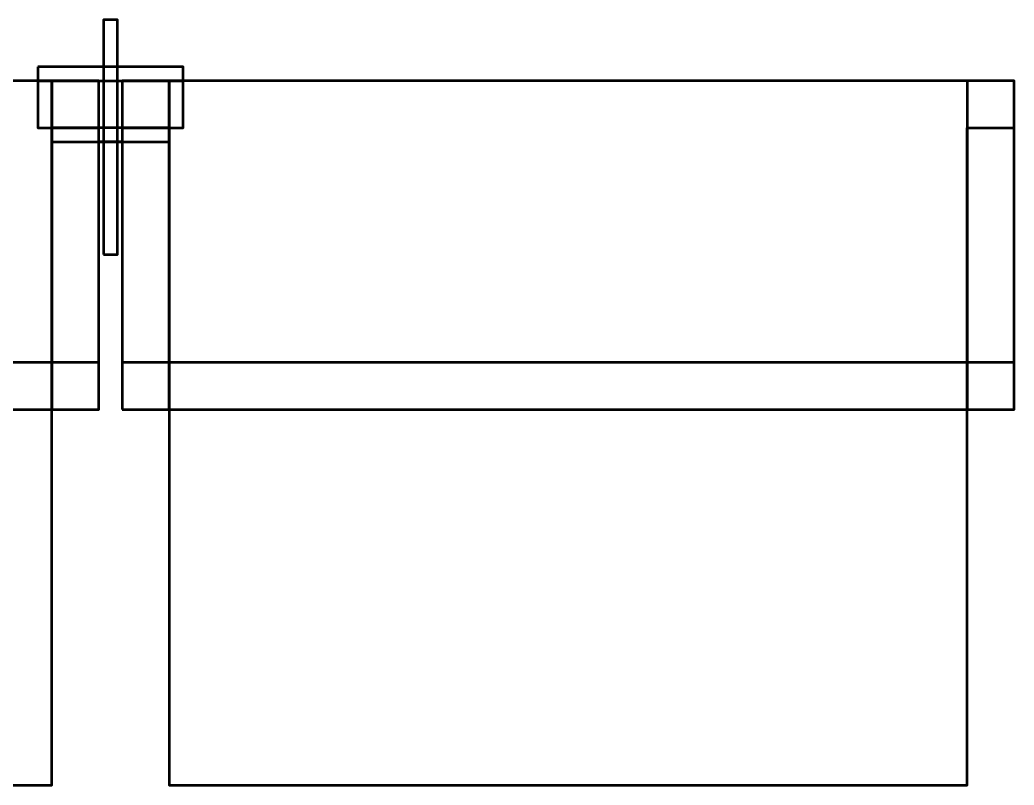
# Model space of a CAD drawing. Header units: centimetres. Extents: x -70 to 51, y -60 to 73.
# Drawn here: x -1.93 to 19.25, y -60 to -43.7 of the extents above; entities that cross this region are included whole.
import ezdxf

# ---------------------------------------------------------------- set-up
doc = ezdxf.new("R2010")
doc.units = ezdxf.units.CM
doc.header["$MEASUREMENT"] = 0
doc.layers.add('Layer 1', color=7, linetype='Continuous')

msp = doc.modelspace()

# ---------------------------------------------------------------- linework, layer by layer
at = {"layer": 'Layer 1', "color": 30, "lineweight": 53}
msp.add_lwpolyline([(-0.15, -48.70008), (0.15, -48.70008), (0.15, -43.70008), (-0.15, -43.70008), (-0.15, -48.70008)], close=True, dxfattribs=at)
at = {"layer": 'Layer 1', "lineweight": 53}
for points in [[(-1.25, -52), (-0.25, -52), (-0.25, -45), (-1.25, -45), (-1.25, -52)], [(0.25, -52), (1.25, -52), (1.25, -45), (0.25, -45), (0.25, -52)], [(18.25, -52), (19.25, -52), (19.25, -45), (18.25, -45), (18.25, -52)], [(-19.25, -52), (-0.25, -52), (-0.25, -51), (-19.25, -51), (-19.25, -52)], [(0.25, -52), (19.25, -52), (19.25, -51), (0.25, -51), (0.25, -52)]]:
    msp.add_lwpolyline(points, close=True, dxfattribs=at)
at = {"layer": 'Layer 1', "color": 3, "lineweight": 53}
msp.add_lwpolyline([(-1.25, -46.3), (1.25, -46.3), (1.25, -46), (-1.25, -46), (-1.25, -46.3)], close=True, dxfattribs=at)
at = {"layer": 'Layer 1', "color": 202, "lineweight": 53}
for points in [[(-1.55, -44.7), (-1.55, -44.7), (1.55, -44.7), (1.55, -44.7), (1.55, -44.7), (1.55, -44.7), (1.55, -45), (1.55, -45), (1.55, -45), (1.55, -45), (-1.55, -45), (-1.55, -45), (-1.55, -45), (-1.55, -45), (-1.55, -44.7), (-1.55, -44.7)], [(-1.55, -45), (-1.55, -45), (-1.25, -45), (-1.25, -45), (-1.25, -45), (-1.25, -45), (-1.25, -46), (-1.25, -46), (-1.25, -46), (-1.25, -46), (-1.55, -46), (-1.55, -46), (-1.55, -46), (-1.55, -46), (-1.55, -45), (-1.55, -45)], [(1.25, -45), (1.25, -45), (1.55, -45), (1.55, -45), (1.55, -45), (1.55, -45), (1.55, -46), (1.55, -46), (1.55, -46), (1.55, -46), (1.25, -46), (1.25, -46), (1.25, -46), (1.25, -46), (1.25, -45), (1.25, -45)]]:
    msp.add_open_spline(points, degree=3, knots=[0, 0, 0, 0, 0.2, 0.2, 0.2, 0.2, 0.4, 0.4, 0.4, 0.4, 0.6, 0.6, 0.6, 0.6, 1, 1, 1, 1], dxfattribs=at)
at = {"layer": 'Layer 1', "lineweight": 53}
for points in [[(-19.25, -45), (-19.25, -45), (-18.25, -45), (-18.25, -45), (-18.25, -45), (-18.25, -45), (-1.25, -45), (-1.25, -45), (-1.25, -45), (-1.25, -45), (-0.25, -45), (-0.25, -45), (-0.25, -45), (-0.25, -45), (-0.25, -46), (-0.25, -46), (-0.25, -46), (-0.25, -46), (-1.25, -46), (-1.25, -46), (-1.25, -46), (-1.25, -46), (-1.25, -60), (-1.25, -60), (-1.25, -60), (-1.25, -60), (-18.25, -60), (-18.25, -60), (-18.25, -60), (-18.25, -60), (-18.25, -46), (-18.25, -46), (-18.25, -46), (-18.25, -46), (-19.25, -46), (-19.25, -46), (-19.25, -46), (-19.25, -46), (-19.25, -45), (-19.25, -45)], [(0.25, -45), (0.25, -45), (1.25, -45), (1.25, -45), (1.25, -45), (1.25, -45), (18.25, -45), (18.25, -45), (18.25, -45), (18.25, -45), (19.25, -45), (19.25, -45), (19.25, -45), (19.25, -45), (19.25, -46), (19.25, -46), (19.25, -46), (19.25, -46), (18.25, -46), (18.25, -46), (18.25, -46), (18.25, -46), (18.25, -60), (18.25, -60), (18.25, -60), (18.25, -60), (1.25, -60), (1.25, -60), (1.25, -60), (1.25, -60), (1.25, -46), (1.25, -46), (1.25, -46), (1.25, -46), (0.25, -46), (0.25, -46), (0.25, -46), (0.25, -46), (0.25, -45), (0.25, -45)]]:
    msp.add_open_spline(points, degree=3, knots=[0, 0, 0, 0, 0.09090909, 0.09090909, 0.09090909, 0.09090909, 0.18181818, 0.18181818, 0.18181818, 0.18181818, 0.27272727, 0.27272727, 0.27272727, 0.27272727, 0.36363636, 0.36363636, 0.36363636, 0.36363636, 0.45454545, 0.45454545, 0.45454545, 0.45454545, 0.54545455, 0.54545455, 0.54545455, 0.54545455, 0.63636364, 0.63636364, 0.63636364, 0.63636364, 0.72727273, 0.72727273, 0.72727273, 0.72727273, 0.81818182, 0.81818182, 0.81818182, 0.81818182, 1, 1, 1, 1], dxfattribs=at)
msp.add_open_spline([(-0.4123, -45), (-0.4123, -45), (-0.25, -45), (-0.25, -45)], degree=3, dxfattribs=at)
at = {"layer": 'Layer 1', "color": 3, "lineweight": 53}
msp.add_open_spline([(-0.25, -46.3), (-0.25, -46.3), (0.25, -46.3), (0.25, -46.3), (0.25, -46.3), (0.25, -46.3), (0.25, -45), (0.25, -45), (0.25, -45), (0.25, -45), (-0.25, -45), (-0.25, -45), (-0.25, -45), (-0.25, -45), (-0.25, -46.3), (-0.25, -46.3)], degree=3, knots=[0, 0, 0, 0, 0.2, 0.2, 0.2, 0.2, 0.4, 0.4, 0.4, 0.4, 0.6, 0.6, 0.6, 0.6, 1, 1, 1, 1], dxfattribs=at)

doc.saveas('drawing.dxf')
